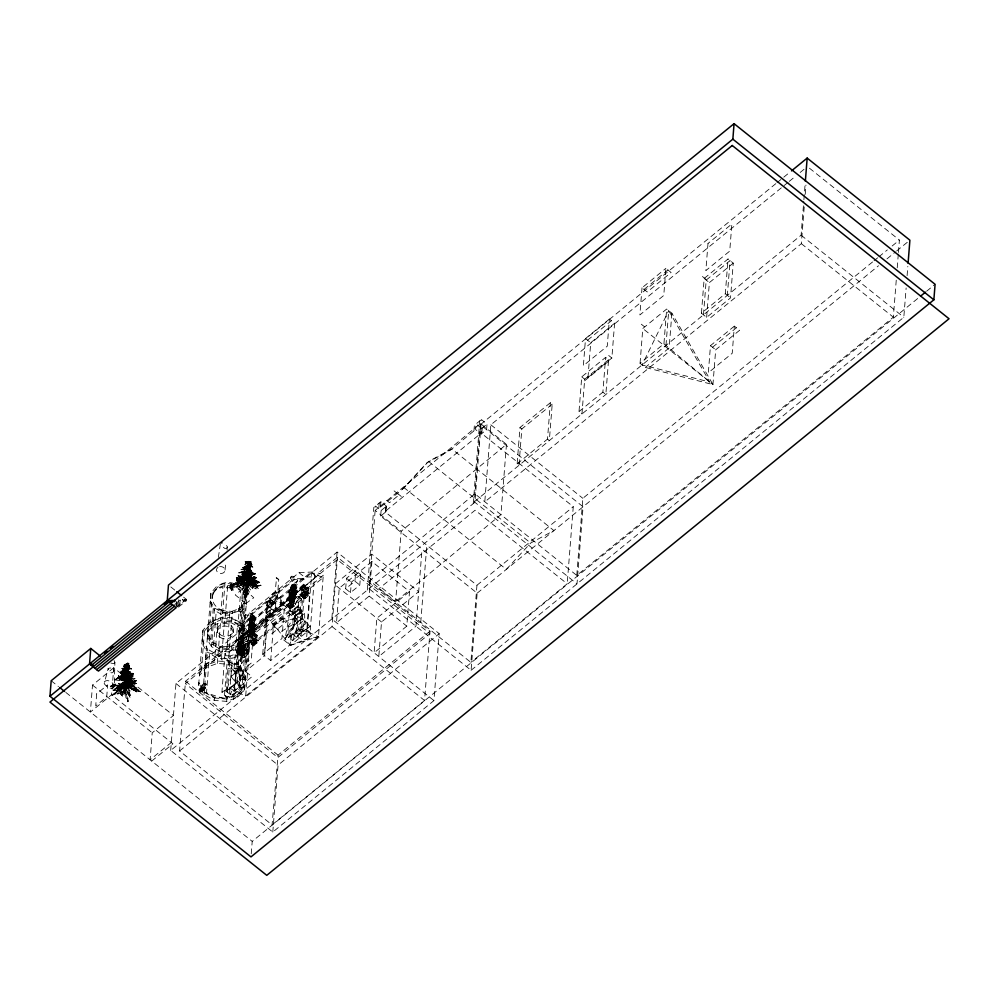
<?xml version="1.0" encoding="UTF-8"?>
<svg xmlns="http://www.w3.org/2000/svg" width="999" height="999" viewBox="0 0 999 999"><rect width="100%" height="100%" fill="white"/><g stroke="black" fill="none" stroke-linecap="round" stroke-linejoin="round"><path stroke-width="0.75" stroke-dasharray="5 3.75" d="M252.46 581.181C247.028 578.159 244.243 573.838 252.622 579.545L252.46 581.181L248.901 577.385L248.052 573.364M248.876 561.925L248.439 566.82L249.338 565.471L248.414 561.788L250.999 561.575L251.124 562.674L248.301 561.85L247.003 567.282L248.276 564.922M248.851 581.718L248.851 580.856C242.382 584.877 251.873 585.514 254.757 584.315L253.546 582.567L246.691 583.778L248.851 581.718L252.797 580.619L246.691 583.778M243.993 583.653L242.545 584.403L247.003 579.857L245.017 587.175L247.764 594.393L246.466 587.275L248.164 588.399L246.978 583.204L248.614 584.765L247.34 579.919L246.466 587.275L248.177 589.472L247.764 594.393L244.068 591.52L244.106 587.812L242.757 588.748L243.993 583.653L246.728 580.819M128.946 693.818L130.357 695.391L129.545 692.919L126.661 689.735L127.997 693.468L127.897 701.773L130.095 697.602C127.635 690.334 123.264 679.17 125.15 695.341L126.823 694.068L125.512 686.513L130.107 691.133L125.512 686.513M237.774 651.186L238.112 647.002L240.672 644.917L240.759 640.908L244.93 644.243L240.984 648.164L237.525 645.242L237.625 643.98M251.561 624.138L251.573 622.989L255.107 625.811L254.083 630.606L251.523 632.692L248.676 630.406L249.001 626.223L251.561 624.138L254.408 626.41M286.963 605.194L290.497 608.029L293.669 605.444L288.474 601.148L288.224 604.22L290.072 605.694L290.622 595.429L294.792 598.763M238.586 579.645L236.551 578.708L236.288 577.472L240.384 580.182L246.978 580.169L247.677 575.711L246.029 577.16L246.965 580.282L241.471 582.517L246.091 580.169M245.692 583.566L245.704 582.692M125.312 683.566L122.053 685.664L119.555 690.259L124.288 686.588L124.176 682.604L126.861 678.458L126.386 675.436L121.266 676.198L126.374 675.574L120.916 679.183L126.374 675.574M247.902 568.369L249.488 571.553L247.902 568.369L248.202 574.999L246.141 576.898L246.029 573.863L247.902 568.369L246.016 572.989L247.015 572.677L247.627 569.68M248.863 570.928L248.751 573.876L249.675 573.588M126.648 676.673L129.808 678.646L126.099 676.073L125.899 685.227L124.301 686.65M249.188 562.949L249.013 562.287L250.362 563.836L250.374 563.186C246.578 561.725 250.712 561.675 248.526 561.8M251.81 626.648L254.545 624.412L251.723 622.127L248.951 624.363L251.81 626.648L254.033 623.963L254.445 625.674L251.586 623.388L248.851 625.624L255.007 630.431M293.032 591.083L296.403 593.781L293.132 597.027L293.244 594.492L295.442 592.694L295.954 593.144L295.854 594.405L293.119 596.628L288.586 592.782L288.686 591.533M125.974 678.821L126.798 677.659L127.847 681.455L126.761 682.28L126.861 678.458L125.15 679.745L127.635 687.025L128.097 686.063L132.005 689.897L130.956 687.187L125.799 682.904L121.241 676.41L125.812 678.796M125.911 688.798L125.15 695.341M128.409 676.123L129.146 676.947L127.235 673.875L127.772 680.594L128.983 678.171L128.409 676.123L126.648 672.065L124.138 669.817L123.639 670.354L127.023 667.282L127.26 664.31L125.537 665.796L127.26 664.31L126.036 669.018L125.712 666.658L127.26 664.31M126.761 682.28L126.861 678.458L128.009 686.85L128.859 683.104M239.972 577.285L237.937 575.611L241.533 577.609L247.203 577.197L247.877 573.601L246.416 574.725L246.853 577.672L242.557 579.532L246.453 577.247M264.772 652.559L265.359 632.979L267.07 616.845M248.276 572.839L248.751 573.876L247.852 570.292L248.202 574.999L247.852 570.292L248.788 572.439M127.135 681.992L127.223 679.545M293.656 590.334L296.928 587.087L293.556 584.39L292.857 593.831L291.371 592.644L291.596 588.923L293.019 587.762L292.769 590.834L291.358 591.995M246.865 575.524L247.827 574.45L248.426 578.384L247.252 579.07L247.552 572.727L246.716 576.435L247.789 575.249L247.964 583.803L249.288 580.157M125 683.99L123.564 688.86L125.637 683.129L121.154 684.602L122.815 684.977L125.762 683.328L120.055 688.336L112.85 690.134L114.535 690.596L117.657 689.485M126.848 673.363L126.361 676.972L127.285 676.36L126.648 672.065L122.79 671.753L126.698 671.703M245.754 582.492L245.642 585.089L247.028 582.954L247.215 577.085L250.462 581.505L250.225 583.578L247.627 580.407L247.215 577.085L245.255 580.531L246.216 580.344L245.754 582.492L247.09 580.906M119.63 677.684L118.307 675.774L136.601 683.616L131.481 683.328L128.796 678.333M128.396 664.085L129.008 663.923L127.672 662.699L124.126 692.569L125.325 693.531L127.285 663.598L124.713 664.797L128.896 664.273L127.023 663.798M129.233 673.776L129.196 674.5L126.711 671.216L130.782 672.077L126.711 671.216L130.906 675.162L129.67 672.951L126.711 671.216M247.04 591.196L248.451 561.226L245.217 590.684L247.04 591.196L245.217 590.684M125.649 665.496L125.412 666.096L126.885 663.711L128.234 663.673L127.672 662.699L124.863 666.321L123.501 666.196L126.898 663.86L128.072 666.895L127.273 664.098L128.784 666.121L129.058 668.831L127.647 664.797L127.397 665.421M247.627 580.407L247.153 589.597L248.539 584.602L248.714 585.864L249.775 583.316M294.605 615.971A6.793 2.597 -51.4 0 0 299.787 611.975L300.087 608.141L298.226 606.643L297.927 610.489L292.357 614.185L294.605 615.971L296.853 614.872L300.224 611.4L297.977 609.602L297.927 610.489A6.843 2.822 -44 0 1 294.605 613.074A6.793 2.597 -51.4 0 1 293.194 613.923L292.357 614.185L294.193 598.738M249.775 570.441L249.85 569.343M128.621 673.326L128.659 672.602M243.506 580.831L243.619 579.095M292.645 634.265L296.79 637.25L297.365 619.193L304.583 613.311L302.247 611.613L294.942 617.569L295.204 623.851L288.586 637.574L292.732 640.559L300 633.566L310.04 626.435L302.422 617.956L302.247 611.613M249.151 568.693L249.937 568.656L247.839 569.23L247.153 567.794L246.029 568.169L247.402 568.643L246.254 568.943L249.538 569.08L248.014 569.43L246.216 568.169L247.864 569.143L249.151 568.693L249.213 567.782L247.989 567.594M113.724 667.769L92.507 685.077L90.385 712.062L111.601 694.755L113.724 667.769L173.439 715.496L152.223 732.804L150.1 759.789L171.316 742.482M114.061 660.539L114.91 662.437L114.236 686.538L112.65 688.523L107.705 687.599L104.196 683.691L108.142 668.443C119.018 665.384 111.701 679.707 108.142 668.443M125.05 692.407L125.612 693.294M176.286 606.156L176.648 601.498M178.559 601.373L178.671 599.825L180.457 601.248L180.582 599.687L182.367 601.111L182.48 599.562L184.266 600.986L177.098 606.843M170.692 750.461L175.961 683.516L337.1 552.072L439.198 633.666L433.941 700.599L272.802 832.055L170.692 750.461L474.9 502.297L481.406 419.58L487.025 424.063L486.588 429.67L481.206 434.053L475.599 429.57L476.036 423.963L481.655 428.446L481.206 434.053M184.266 600.986L184.39 599.437L186.176 600.861L177.81 607.692M186.176 600.861L186.301 599.313L182.73 596.465M230.332 688.199L234.328 691.083L245.692 695.991L250.524 634.64L245.492 632.479L185.527 681.231L179.57 750.961L272.078 824.899L424.55 700.511L430.007 631.181L337.487 557.255L318.132 573.051L317.944 575.436M241.346 668.631L245.617 676.161L244.58 689.185L237.725 697.277L226.661 701.385L214.348 700.399L204.083 694.592L198.614 685.514L198.863 682.379L203.159 689.51L206.231 650.424L201.935 643.306L202.984 630.257L209.827 622.152L220.891 618.056L233.217 619.043L243.481 624.85L248.951 633.928L248.701 637.037L244.405 629.745M202.984 630.257L199.413 675.599L206.256 667.507L217.332 663.411L229.645 664.385L239.91 670.204L245.379 679.27M204.258 677.06L210.864 593.131L216.246 586.775C229.77 578.309 243.968 588.399 253.758 597.752L232.268 613.386L222.59 612.612L214.535 608.041L210.24 600.923M204.083 694.592L207.655 649.238L202.185 640.159M213.262 608.279L210.589 642.12L214.261 643.543M211.501 646.628L207.205 639.497L208.229 626.685L213.599 620.329L222.29 617.107L231.968 617.882L240.035 622.439L244.318 629.57L243.306 642.382L237.924 648.738L229.233 651.96L219.555 651.186L211.501 646.628L214.535 608.041L232.268 613.386L240.959 610.152L240.796 612.25L238.786 611.113L238.948 609.028L244.33 602.672L246.341 603.808L239.76 686.65A3.571 2.872 4.5 0 1 239.872 690.721A3.571 2.872 4.5 0 1 234.827 690.671L230.831 687.787M213.549 645.354L216.221 611.4L222.415 614.897L229.608 615.209L229.77 613.274L222.577 612.961L222.415 614.897M217.245 632.417L217.445 629.857M214.348 700.399L214.535 698.014L204.271 692.207L198.801 683.129M217.332 663.411L220.891 618.056M219.555 651.186L219.955 646.166L211.888 641.608L207.592 634.477M222.577 612.961L222.752 610.676L232.43 611.438L225.662 697.314A18.744 15.085 4.5 0 0 240.684 683.89A18.744 15.085 4.5 0 0 227.997 668.256M207.829 631.705L213.212 625.349L221.903 622.127L224.937 583.553M282.717 604.083L294.73 614.522L295.055 618.256L289.91 644.904L270.704 660.576L262.737 654.22L281.955 638.536L284.228 609.602L283.903 605.869L282.305 603.471A27.835 10.639 -51.4 0 0 249.026 630.619L245.804 640.946L241.933 688.923L226.96 697.652L221.928 692.145L224.962 653.671L239.935 644.942L244.967 650.449L229.982 659.165L224.962 653.671M229.77 613.274L226.923 649.437L219.743 648.863L211.676 644.305L229.42 649.637M207.405 652.384L227.347 658.965L224.213 698.788L204.271 692.207M226.661 701.385L230.232 656.031L241.296 651.922L248.152 643.831L243.481 624.85L237.45 625.649L234.066 668.618L238.736 687.612L244.767 686.8L237.912 694.892L226.848 699L214.535 698.014M229.645 664.385L229.832 662.012L217.52 661.026L206.456 665.122L199.6 673.214L198.614 685.514M231.481 646.253L231.306 648.438L238.124 646.116L242.495 640.946L245.167 607.08L243.157 605.943L238.786 611.113M233.204 632.567L233.404 630.007M243.019 645.679A4.208 1.611 -51.4 0 1 246.116 640.821A4.208 1.611 -51.4 0 1 248.826 640.933L248.002 649.75L247.178 649.1L240.622 654.62L236.451 651.286L240.384 647.552L240.172 649.35M242.757 649.088L236.975 644.592L240.759 640.908M240.247 649.2L244.343 652.684L240.222 648.713L244.343 652.684L240.597 655.731L236.426 652.397L240.297 648.576M236.476 651.773L240.572 655.244L243.744 652.659L240.197 649.825L237.025 652.422L237.125 651.161L237.812 650.749L240.672 653.021L243.219 650.936L244.355 651.573L237.013 645.079L240.747 642.02L244.917 645.354L240.959 649.275L244.218 646.59L240.684 643.756L237.512 646.353L243.756 651.548L243.856 650.287L237.525 645.242M240.597 655.731L240.684 651.91L237.837 649.637L237.15 650.049L237.05 651.311L240.584 654.133L243.843 651.398L240.235 647.602L244.355 651.573M237.612 645.092L237.512 646.353L243.843 651.398M233.691 699.063L238.961 632.117L250.337 637.025L323.102 577.659L311.738 572.752L306.468 639.697M244.33 602.672L241.696 636.226L243.694 637.362L238.311 643.718L237.799 650.074L240.647 652.359L243.207 650.262L244.33 644.23M238.611 646.628L238.349 650.811L240.185 652.285L240.434 649.213M301.198 594.767L304.732 597.602L307.917 595.017L302.709 590.721L302.46 593.793L304.308 595.267L305.032 582.941L238.811 643.93L238.649 645.991L304.845 584.852L309.041 588.336L308.991 588.96L304.782 585.601L235.677 642.295L235.789 640.784L251.186 627.797M244.905 652.285L238.212 662.112L237.637 669.505L244.33 659.69M241.933 688.923L236.9 683.428L239.935 644.942M242.695 638.548L240.684 637.412L243.157 605.943M240.784 642.507L240.21 651.173L238.361 649.7M240.859 648.388L241.558 643.031L238.524 645.804M240.584 654.133L241.533 644.143L238.499 646.915M241.046 649.175L241.196 647.302M241.408 648.139L241.146 652.322L242.794 650.973L243.044 647.901L241.383 649.25M237.725 697.277L237.912 694.892M239.91 670.204L243.481 624.85M246.154 590.521L246.741 591.433M238.736 687.612L242.12 644.642L237.45 625.649M242.682 658.066L243.619 646.166A4.208 1.648 -51.7 0 1 246.316 641.608A4.208 1.648 -51.7 0 1 249.375 640.846L248.301 653.483A6.793 2.597 -51.4 0 1 242.682 658.066L241.258 656.93L241.521 653.721L242.332 654.382L248.139 649.637L247.902 652.647L245.429 656.58L242.083 657.579M229.233 651.96L243.306 642.382L239.635 627.459L242.67 588.886L246.341 603.808L235.252 594.942L242.67 588.886L246.965 596.016L246.765 598.501L243.406 592.919L240.759 626.523L244.118 632.105M243.744 652.659L244.318 645.342M245.304 634.865L245.492 632.479M246.441 648.601L243.356 687.787L237.974 694.143L229.295 697.364L232.367 658.291L241.059 655.069L246.428 648.713L248.077 644.817L248.951 633.928M251.498 634.952L235.789 640.784L247.914 631.643L248.701 629.969L251.561 632.242L251.498 634.952L235.789 640.784L304.907 584.09L238.811 643.93M248.501 624.313L249.001 626.223M252.248 621.615L248.876 618.918L252.148 615.659L255.519 618.356L252.185 621.84L251.798 626.211L249.488 624.363L249.425 618.294M248.851 625.624L249.525 623.925L251.823 625.761M247.69 642.457L245.404 671.403L264.623 655.731L267.47 619.58L250.337 633.553L247.69 642.457L245.804 640.946M250.1 618.231L250.187 617.195M244.58 689.185L248.152 643.831L242.12 644.642M249.937 623.276L250.187 620.204L251.611 619.043L251.361 622.115M250.537 617.257L250.624 616.208M253.321 645.941L257.068 642.881L252.897 639.547L249.151 642.607L253.321 645.941L253.396 644.205L249.85 641.37L253.022 638.786L249.201 641.982L247.64 661.887L251.373 658.841L253.471 632.23L257.642 635.564L253.858 639.248M274.663 626.873L256.843 641.42L249.688 635.913L323.289 575.274L318.132 573.051M251.461 634.465L247.914 631.643L251.099 629.045L251.636 621.241L247.852 624.924L254.733 630.619L251.561 633.216L248.014 630.381M252.148 615.659L251.698 622.564L248.901 624.987L251.76 627.272L254.495 625.049L251.636 622.764M251.323 628.433L251.074 631.505L249.238 630.032L249.475 626.96L254.683 631.256M251.736 628.721L252.435 623.364L249.388 626.136M252.16 622.115L252.41 619.043L253.896 620.242L253.646 623.314L249.812 620.179L252.023 618.381L254.32 620.229L253.996 624.412L251.798 626.211M251.523 632.692L252.035 627.147M252.06 634.49L252.547 628.346L255.145 626.061L254.633 631.88L251.099 629.045M254.071 617.295L254.146 616.246M253.634 629.42L253.883 626.348L252.035 624.875M254.345 618.406L254.42 617.357M253.159 639.422L252.909 642.494L251.074 641.021L251.311 637.949L255.919 641.583L253.359 643.668L250.499 641.395L250.836 637.212L253.396 635.127L256.243 637.399L255.919 641.583M252.123 622.027L254.92 619.605L255.02 618.344M253.359 643.668L254.27 634.353L251.224 637.125M253.871 638.136L253.684 639.485L250.237 636.563L253.409 633.965L256.943 636.8L256.243 637.399M255.107 625.811L255.207 624.562M253.896 645.479L254.383 639.335L256.968 637.05L256.468 642.869L253.296 645.454L249.201 641.982M251.935 628.396L255.806 624.575L249.325 619.555L252.06 617.32L254.92 619.605M255.469 640.409L255.707 637.337L253.871 635.864M257.043 635.539L256.943 636.8L253.684 639.485M262.737 654.22L265.584 618.069L273.551 624.437L289.91 644.904M265.422 620.679L266.383 608.416L280.944 596.553L281.755 597.202L280.794 609.465L266.246 621.341L265.422 620.679L279.97 608.803L280.944 596.553M275.687 603.833L272.028 601.198L275.687 603.833L275.062 611.65L269.742 615.996L266.271 613.224L267.445 598.364M266.246 621.341L267.208 609.078L266.383 608.416M267.632 605.756L268.119 599.475M269.605 602.971L269.967 598.314A4.558 1.736 -51.4 0 1 273.326 593.056A4.558 1.736 -51.4 0 1 276.261 593.181L277.073 593.843L276.711 598.488L270.417 603.621L269.605 602.971L275.899 597.839L276.261 593.181M270.417 603.621L270.791 598.975A4.558 1.736 -51.4 0 1 274.138 593.706A4.558 1.736 -51.4 0 1 277.073 593.843M251.236 853.795L252.21 841.383L919.38 297.128M269.742 615.996L270.729 607.03A3.534 1.349 -51.4 0 1 273.202 603.571A3.534 1.349 -51.4 0 1 275.437 603.196L275.499 603.97M266.271 613.224L271.591 608.878L272.215 601.061M272.652 600.362L271.978 608.891L265.834 613.91L266.708 605.207A4.133 1.586 -51.4 0 1 269.755 600.436A4.133 1.586 -51.4 0 1 272.427 600.549M274.775 595.441L276.598 577.697L278.758 579.595L277.385 597.165L274.775 595.441L277.385 597.165M270.704 660.576L273.551 624.437L293.544 612.737M279.208 588.773L278.546 597.177L266.783 606.78M290.834 640.147L290.547 631.131L292.37 629.645L294.218 606.081L290.097 602.122L294.218 606.081L290.484 609.14L286.363 605.182L290.247 602.06L290.085 603.234L286.913 605.831L290.447 608.653L293.619 606.068L294.131 600.249L291.533 602.534L285.015 639.335L288.474 632.829L285.027 639.16L290.547 631.131L300.724 611.376L300.811 619.093M291.009 602.447L286.838 599.113L290.622 595.429M286.913 605.831L287.7 604.145L290.547 606.43L290.484 609.14M294.83 599.088L291.283 596.266L291.383 595.004L287.562 598.201L287.662 604.595L290.509 606.868L293.069 604.782M296.428 587.075L294.88 598.963L291.646 601.685L288.112 598.851L288.212 597.602L288.898 597.177L293.394 600.599M288.112 598.851L295.954 592.419L290.284 587.649L293.556 584.39M295.067 592.032L295.304 588.96L293.818 587.774L293.207 594.942L290.896 593.094L290.834 587.025M430.007 631.181L278.047 755.157L272.078 824.899M291.508 586.962L291.596 585.913M291.945 585.988L292.033 584.939M272.802 832.055L278.059 765.109L439.198 633.666M290.509 606.868L291.021 601.336M291.92 595.941L292.62 590.571L289.585 593.356M293.831 596.628L288.037 592.132L291.833 588.461L291.745 591.346L289.186 593.431L288.861 597.627L291.708 599.899L292.232 594.355M292.257 601.698L292.732 595.566L295.329 593.269M295.404 591.77L294.268 597.814L291.708 599.899M295.479 586.026L295.567 584.977M291.246 595.779L295.429 599.113L291.296 595.154L295.429 599.113L290.846 602.684L294.742 599.388L294.917 597.839L288.586 592.782L291.758 590.197L295.404 593.144L292.47 595.679L292.232 598.751L293.881 597.402L294.068 593.556L292.232 592.095M295.754 587.137L295.829 586.088M295.954 592.419L290.784 587.649L293.519 585.426L296.378 587.699L293.644 589.934M298.226 606.643L292.645 610.589L294.892 612.375L295.542 604.07A4.208 1.611 -51.4 0 1 298.651 599.213A4.208 1.611 -51.4 0 1 301.361 599.325L300.224 611.4L297.977 609.602M300.549 595.379L304.42 591.558L301.248 594.143L301.149 595.404L304.72 598.713L300.549 595.379L304.37 592.182M305.294 591.396L305.244 592.02L300.312 589.273L304.845 584.852M301.723 588.074L301.898 594.168L304.757 596.44L307.305 594.355L308.441 588.311M304.42 591.558L304.32 592.807L307.867 595.641L307.954 594.38L301.623 589.335L304.795 586.738L308.341 589.572M304.957 592.482L305.657 587.125L302.622 589.897M300.599 594.755L304.77 598.089L304.782 596.003L307.342 593.918L307.954 594.38L304.782 596.977L301.248 594.143L301.935 593.731L304.782 596.003M304.757 596.44L305.269 590.909M305.294 598.251L305.769 592.107L308.366 589.822L307.917 595.516L304.683 598.226M312.962 571.99L298.963 572.664L249.65 612.887L238.249 631.543L243.868 636.038L316.633 576.673L311.014 572.19L303.284 578.496L294.018 578.858L251.473 613.573L241.321 629.045L238.249 631.543M245.692 695.991L318.469 636.625L323.289 575.274M337.1 552.072L331.83 619.005L433.941 700.599M179.57 750.961L332.043 626.585L337.487 557.255M345.666 588.773L346.491 578.271L355.769 570.704L360.614 574.575L359.79 585.077L350.512 592.644L345.666 588.773L354.945 581.206L355.769 570.704M350.512 592.644L351.336 582.142L360.614 574.575M367.332 590.047L373.826 507.417L380.856 501.685L386.476 506.168L386.039 511.688L380.669 516.071L477.16 593.181L471.091 670.292L368.993 588.698L375.487 506.068L381.106 510.551L380.669 516.071M371.915 561.538L339.235 588.199L336.513 622.752L369.193 596.091L371.915 561.538L409.515 591.583L406.793 626.136L374.113 652.797L376.835 618.244L409.515 591.583M379.208 503.034L378.771 508.553L404.22 487.799L428.559 461.438L451.798 448.976L553.908 530.569L530.669 543.031L506.331 569.393L404.22 487.799M380.432 507.205L380.856 501.685M386.039 511.688L385.876 505.681M385.901 506.643L385.464 512.162L476.948 585.264L470.879 662.374L378.796 588.786L475.112 510.214L567.195 583.803L470.879 662.374M381.518 621.99L334.553 584.452L371.703 554.133L418.681 591.67L381.518 621.99L378.796 656.543L415.959 626.223L422.028 549.125M896.253 280.17L893.343 317.183L576.773 575.424L474.912 493.818L369.618 580.706L395.629 601.535L401.161 531.243L506.468 444.355L480.444 423.526L375.149 510.414L401.161 531.243M420.754 622.315L426.823 545.204M473.938 430.919L474.375 425.312L481.406 419.58M473.239 503.646L479.745 420.941M775.823 183.666L480.357 424.7L583.079 506.78L577.01 583.891L474.288 501.81L480.444 423.526M481.043 427.972L480.606 433.578L385.439 511.213M482.23 427.984L481.793 433.591L573.264 506.693L567.195 583.803M788.074 182.33L490.846 424.8L484.777 501.91L801.335 243.669L804.245 206.656M506.468 444.355L500.936 514.647L395.629 601.535M552.197 404.183L521.828 428.958L518.968 465.359L517.12 463.886L519.992 427.497L550.362 402.709L552.197 404.183L549.338 440.584L547.502 439.11L550.362 402.709M608.578 359.715L584.702 379.195L581.967 413.961L579.008 411.6L581.743 376.835L605.619 357.355L608.578 359.715L605.844 394.48L602.884 392.12L605.619 357.355M609.39 319.081L585.514 338.561L583.379 365.671L607.255 346.191L609.39 319.081L614.597 323.239L611.863 358.004L587.986 377.485L584.827 374.962M587.986 377.485L590.721 342.719L614.597 323.239M576.773 575.424L582.842 498.314L872.826 261.75M642.02 287.812L639.884 314.935L663.761 295.454L665.896 268.331L671.103 272.502L647.227 291.97L642.02 287.812L665.896 268.331M640.059 363.274L642.794 328.509L666.67 309.028L671.877 313.187L712.949 384.565L645.267 367.432L640.059 363.274L663.935 343.793L666.67 309.028M665.983 345.429L668.718 310.664L709.777 382.03L642.107 364.91L668.718 310.664M671.877 313.187L669.143 347.952L645.267 367.432M701.435 313.211L704.17 278.446L728.046 258.966L733.254 263.124L730.519 297.889L706.643 317.37L701.435 313.211L725.311 293.731L728.046 258.966M703.471 314.835L706.206 280.07L730.082 260.589L727.347 295.367M706.643 317.37L709.377 282.605L733.254 263.124M734.352 326.149L710.476 345.629L708.341 372.752L732.217 353.271L734.352 326.149L739.56 330.319L715.684 349.8L712.949 384.565L642.794 328.509M474.288 501.81L801.111 235.202L803.77 201.274M803.895 199.725L805.107 184.303M805.219 194.318L805.956 185.065M897.227 267.832L898.313 253.946M898.438 252.41L899.4 240.072L807.404 166.558M471.091 670.292L903.82 317.282L906.13 287.974M907.104 275.637L907.829 266.383M210.864 593.131L210.115 602.447L214.348 610.314M222.59 612.612L222.752 610.676M227.135 646.74L227.285 644.805L229.782 645.004L229.633 646.94L219.955 646.166M232.268 613.386L232.43 611.438M246.266 604.707L246.965 596.016M249.325 572.539L248.963 573.176L247.839 569.118L250.15 571.952L250.449 574.525L247.839 569.118L250.387 570.616M249.375 640.846L248.301 653.483L246.878 652.347L247.178 649.1M303.034 597.752L303.933 598.888L300.986 636.226L299.675 634.39L302.822 595.729L305.657 593.418L308.728 593.756L305.607 591.258L302.859 597.427L303.384 598.326M123.614 687.412L119.855 690.759L120.055 688.336M126.586 665.022L126.548 665.521C126.074 661.825 130.707 666.133 127.472 664.36M298.451 605.469L292.782 610.089L292.47 614.06L294.218 613.461A5.519 2.11 -51.4 0 0 296.204 611.838L297.989 609.627L298.364 605.544L300.224 611.4M246.278 578.446L246.416 576.985M295.542 604.07L293.294 602.272A4.208 1.611 -51.4 0 1 296.403 597.414A4.208 1.611 -51.4 0 1 299.113 597.527L297.989 609.627M230.095 588.96C231.194 573.851 236.338 595.654 229.358 588.861L231.169 583.841L232.979 585.202L231.918 590.184C226.124 583.903 238.099 597.664 230.582 584.827L231.531 590.409L232.592 585.426C228.921 582.667 233.579 585.327 232.255 586.688L232.892 585.701M232.979 585.202L232.255 586.688M238.149 581.48L236.376 579.932L236.513 578.496L246.666 583.99L250.412 589.934L249.7 589.735L249.825 592.482L246.815 588.099L246.678 583.891L239.797 582.492L236.513 578.496L244.83 583.191L245.092 582.117M121.853 674.75L122.402 675.724L126.436 674.725L126.985 681.88C128.609 678.333 127.335 673.314 123.689 672.689L129.308 676.86L128.634 676.773L130.394 679.595L129.258 679.345L126.436 674.725L120.579 672.527L121.853 674.75L124.513 674.088M225.062 570.079L225.849 562.425M227.098 550.174L227.273 546.428L223.801 543.219M129.183 677.459L132.105 677.934L131.219 677.135L133.079 676.922L133.354 674.387L130.22 675.649L126.174 675.686L130.22 675.649L133.354 674.387L130.619 676.598L126.349 675.786L130.007 678.346L126.923 675.898M126.436 674.725L125.886 679.732L126.598 679.17M248.164 564.972L244.443 567.544L248.164 564.972L247.902 567.382L246.578 568.806L248.164 564.972L245.429 566.283L245.879 568.069L247.153 567.794L245.404 566.308L248.526 567.869M129.108 684.839L132.592 685.289L136.788 691.882L125.799 682.904L126.96 678.358M126.698 667.195L128.671 670.766L127.185 667.032L127.01 667.757C123.426 667.17 129.52 669.105 128.371 666.483C126.411 668.706 125.449 666.995 128.159 667.994L131.556 668.918L126.973 667.919L124.863 669.617L126.598 667.856M123.988 677.809L123.551 678.771L126.311 676.048L128.721 681.081L128.009 686.85L127.847 681.455M127.023 667.282L124.326 668.506L127.023 667.282L126.698 669.642L125.35 671.003L127.023 667.282L126.036 669.018L126.299 666.146L125.837 667.532M245.754 583.791L240.21 585.377L246.666 583.99L243.756 588.086L245.017 587.936L243.706 593.881L245.729 591.271L246.928 583.841L244.48 581.543L244.168 582.742L241.521 580.531L240.647 581.381M247.252 579.07L247.789 575.249M246.815 588.099L245.142 599.762L247.515 593.556L247.602 595.204L249.275 592.082M247.003 568.094L247.24 566.495M218.369 557.392L220.329 544.218M247.652 578.833L248.027 576.398M128.034 673.089L128.197 672.015M249.151 564.26L249.525 564.785L248.626 562.887L248.439 566.82L248.439 562.562M248.376 568.556L247.927 569.205L248.052 567.932L245.829 566.47M126.361 676.972L126.461 672.115L129.046 674.55L126.648 672.065L123.526 672.489L124.388 672.24M125.799 670.317L126.074 668.743M227.41 547.102L226.411 548.414L224.837 548.401L220.829 545.641M248.913 577.36L247.577 572.689L250.799 575.799L247.802 573.438M246.878 568.419L247.09 567.569L250.861 567.469L248.164 568.931L249.151 569.168M124.887 677.509L124.201 677.996L124.4 677.172L126.324 678.533L129.533 682.742L129.346 683.753L126.124 678.758L120.904 678.221L119.068 679.345L125.437 678.596L124.251 677.26L120.754 676.96L121.016 677.584L118.169 677.809L114.66 679.869L118.968 680.531L120.592 678.746L126.299 678.171L124.188 676.573L117.095 678.159L119.68 679.27L121.803 678.134M243.669 576.873L239.785 579.083L240.884 579.283L238.349 581.368L237.662 585.002L241.77 582.717L242.045 580.269L247.452 576.623L245.092 580.282L245.042 578.259L242.407 582.067L242.045 580.269L237.662 585.002L241.621 579.42L247.277 576.348L242.67 576.51L246.528 576.748M237.949 645.054L238.311 640.409M245.205 567.469L244.555 570.729L246.328 568.756L246.316 568.006L244.555 570.729L246.141 567.007L244.967 568.668M247.54 566.683L247.927 569.205L248.114 567.907M247.015 572.677L246.141 576.898L247.802 572.527M270.354 608.179L266.883 605.394L267.257 604.258A3.534 1.349 -51.4 0 1 269.73 600.786A3.534 1.349 -51.4 0 1 271.965 600.424L272.028 601.198M122.54 687.1L123.252 683.716M299.675 634.39L302.197 631.768L304.77 619.655L304.583 613.311M244.193 567.594L242.507 567.37L245.18 567.32L248.114 565.609L246.403 565.709L249.775 564.747L249.85 563.811L248.401 564.46L246.328 567.944L247.727 565.834M124.051 669.655L123.314 672.839L125.112 670.953L125.112 670.217L123.314 672.839L124.975 669.23L123.314 669.705L124.7 668.693M114.91 662.437L113.948 663.661L110.926 663.099M246.166 573.663L238.873 578.496L242.083 578.646L247.552 572.839L252.023 574.15L255.494 573.876L248.963 571.378L242.994 575.574L242.307 575.212L247.477 572.714L251.898 575.936L252.51 575.511L247.577 572.689L249.375 578.096L247.964 583.803L247.277 579.807L248.426 578.384M239.535 580.606L239.735 579.857M124.688 673.913L126.661 671.852C126.973 674.6 122.065 678.084 124.813 673.276L119.818 676.623L123.888 675.624M248.464 564.348L247.889 564.622L248.364 562.924L247.814 563.411M122.053 685.664L120.529 686.051L125.812 682.692L122.028 689.26L122.59 696.79L123.327 689.685L124.775 691.196L124.912 685.913L126.186 687.811L126.149 682.841L123.327 689.685L124.525 692.22L122.59 696.79L120.005 693.206L121.029 689.672L119.555 690.259M125.949 667.544L121.878 668.431L123.189 668.918M129.033 667.02L129.058 668.831L128.484 666.408M247.602 564.51L248.252 565.022C246.553 563.673 248.389 566.708 249.425 565.322L249.038 564.398L248.401 565.159M118.469 690.297L118.981 688.611M223.401 610.726A16.246 13.074 4.5 0 1 213.237 593.843L213.948 591.52L219.705 584.89C229.27 578.771 243.269 584.939 244.518 596.341M249.463 568.931L249.063 570.229L251.311 570.891L248.339 564.398L251.311 570.891L248.676 568.106L247.889 564.635M238.212 662.112L238.311 670.604L240.01 679.208L247.577 680.269L243.594 677.384L226.273 691.52L240.01 679.208L240.322 667.881L238.212 662.112L230.994 667.994L231.094 676.498L226.273 691.52L230.257 694.392L251.998 676.66L243.519 669.892M292.732 640.559L297.54 625.536L304.77 619.655M290.734 588.274L293.594 590.559M125.936 668.281L126.174 667.582M247.927 569.205L248.576 567.295M226.898 587.112L227.185 588.236L234.465 584.752L234.49 583.828L226.948 587.037L227.185 588.236M247.727 567.944L248.414 566.046M127.098 668.656L126.249 670.454L124.513 669.942L119.93 671.128L122.377 672.015L123.626 670.966C127.06 673.501 126.948 668.643 126.386 671.228M246.241 593.206L246.778 591.795M133.891 683.716L130.744 684.852L135.29 681.093L130.544 683.291L130.095 682.242L127.035 684.103L126.686 683.491L123.039 692.819L122.715 692.157L120.467 693.905L122.053 688.948L135.29 681.093L133.079 685.252L130.744 684.852L120.792 687.1L121.466 687.774L115.996 690.634L119.018 690.272L125.524 686.301L134.927 686.251L133.079 685.252M243.381 578.134L245.791 574.363L244.618 576.935L243.381 578.134L245.791 574.363L242.083 578.646L243.893 576.835L242.17 576.198M117.894 688.873L116.958 691.258L123.264 685.526L121.603 689.098M248.027 564.447L249.85 563.811L249.038 564.398M249.5 579.345L249.775 578.658C242.657 580.531 251.298 583.166 254.133 582.704L253.409 580.956L246.94 580.594L249.5 579.345L253.396 579.258L246.94 580.594M126.823 694.068L125.687 696.865L127.897 701.773L125.886 689.909L124.351 691.733M124.113 668.294L121.878 668.431L124.051 668.818L128.371 666.483L127.085 667.195L127.16 670.691L129.508 673.676L127.872 670.566L129.508 673.676L127.348 672.814L127.86 671.59M246.616 567.282L244.705 568.431L245.18 567.32M127.06 667.557L126.324 671.703L127.135 669.892M242.757 673.101L240.01 679.208L243.594 677.384L238.311 670.604L240.322 667.881L231.094 676.498L235.752 682.679L230.257 694.392M125.849 666.545L126.448 665.222M127.285 676.36L126.623 677.797L127.772 680.594L126.823 673.988L125.974 674.949M250.712 564.772L248.202 564.547L249.513 566.246L251.486 567.032L248.202 564.547L253.334 567.332L250.899 566.558L250.687 565.896L253.334 567.332L250.712 564.772L249.688 565.034M120.117 688.536L121.266 686.088M126.611 671.528L124.276 670.591L119.93 671.128L123.626 670.966L122.802 671.965L125.262 671.291L124.276 672.24L126.611 671.528L125.637 670.766L124.838 670.928L126.586 671.266L126.636 672.177M125.949 665.559L126.511 664.36L123.501 666.196L126.948 663.761M245.242 592.432L246.229 590.372M128.034 684.802L128.933 682.954M125.949 671.603L125.637 670.766M246.016 572.989L247.402 570.267L246.316 570.916M128.421 667.519L126.973 667.919L128.571 669.08L130.245 669.193L129.233 668.393L131.556 668.918L128.646 667.369L127.36 667.782L128.421 667.519L127.71 667.107L127.173 667.894M125.125 665.022L127.26 664.198L124.113 664.472L125.986 664.048M243.906 575.287L245.966 575.861L245.979 576.835L247.552 572.839L250.225 574.525L249.9 573.788L253.122 574.512L251.423 573.339L255.494 573.876L247.552 572.839L244.618 576.935M248.426 561.675L247.602 563.249L246.416 563.873L248.426 561.675L246.641 561.9L248.426 561.675L245.579 563.374M126.011 677.909L126.586 676.885M278.758 579.595L276.149 577.859M246.865 563.498L247.452 562.474M241.908 576.66L242.32 575.948L247.365 577.047L244.855 576.011L244.955 576.86L237.937 575.611L245.592 577.022L245.479 576.273M250.637 582.392L250.312 582.979L254.92 583.304L254.221 584.24L246.691 583.678L252.722 588.498L252.497 587.175L246.691 583.678L254.832 580.918L259.84 582.242L255.806 584.09L253.546 582.567L248.776 583.404M240.859 579.095L241.346 578.259L247.153 579.994L244.293 578.558L244.38 579.582L236.288 577.472L245.105 579.832L245.005 578.908M124.176 682.604L118.307 689.622L122.215 684.29L119.992 685.227L123.339 681.83L122.615 681.468L129.82 677.447L127.21 678.246L118.307 689.622L122.365 686.463L121.741 687.574L124.088 686.176M122.802 675.886L124.026 673.813M118.182 693.793L120.467 689.947M243.868 636.038L255.269 617.382L304.583 577.147L316.633 576.673M246.965 580.282L244.068 576.885L242.457 576.985L244.256 579.058L243.294 579.17L246.965 580.282L248.676 577.484L247.652 577.522M244.318 568.056L244.78 567.32M125.412 666.096L126.511 664.36L124.863 666.321L125.599 665.172M128.621 677.759L127.772 679.07L131.269 677.672L135.077 678.571L132.405 679.957L130.794 678.783L126.049 679.72L127.21 678.246M125.824 682.479L130.494 679.595L127.335 680.644L125.974 682.767L132.605 682.704L131.481 681.206L125.824 682.479L127.198 679.919L127.335 680.644M119.855 690.759L123.264 685.526M303.284 578.496L303.971 579.32L294.742 579.432L252.185 614.148L242.045 629.607L241.321 629.045M127.16 684.003L127.897 682.904M246.066 562.624L244.73 564.66L246.341 563.786L244.73 564.66L246.753 562.112M248.963 568.019L249.937 568.481L248.439 568.806L250.861 567.469L248.763 567.694M126.486 686.7L129.708 684.54L125.537 686.088L125.512 686.975L130.307 689.597L128.983 687.574L119.031 684.989L110.252 686.201L115.759 687.874L118.182 685.876L132.967 687.15L140.434 691.783L134.828 690.696L133.367 688.323L127.897 687.125L129.108 688.948M248.926 567.782L245.841 568.893C241.096 572.564 247.178 569.505 249.176 568.244M129.033 680.019L127.922 681.643L132.205 679.795L136.638 680.744L133.429 682.479L131.481 681.206L127.547 682.08M125.275 669.03L123.376 669.792L124.051 668.818M121.528 695.316L122.39 694.08M244.38 567.332L243.669 568.344L246.828 566.358L245.592 567.844M247.203 577.197L244.718 574.537L243.319 574.675L244.867 576.298L244.031 576.411L247.203 577.197L248.726 575.024L247.839 575.037M244.755 569.692L245.342 568.868M247.015 574.612L247.702 573.651M125.886 665.846L125.712 666.658M124.126 677.921L125.15 679.745L121.241 676.41L122.228 679.445L123.239 679.382L121.641 679.407L123.252 681.555L122.29 681.63L125.799 682.904L127.785 680.182L126.748 680.169M245.117 571.191L247.59 572.302L244.243 571.703L243.369 570.616L247.59 572.302L242.307 575.212M123.339 680.032L124.425 678.608M104.271 681.83C107.467 678.483 113.836 682.442 114.236 686.538M247.265 576.448L251.224 576.448L247.265 576.448L255.22 579.757L257.405 582.979L253.434 581.705L252.622 579.545L249.575 577.959L249.937 579.757M244.068 591.52L245.829 589.335M114.535 690.596L115.434 689.485M247.465 580.856L248.301 579.832M247.402 561.588L245.142 561.825L248.439 561.463L246.691 562.649L248.439 561.463L245.142 561.825L246.254 562.362M242.782 586.201L244.28 584.39M126.324 671.703L126.823 671.103L127.348 672.814M120.829 694.355L122.278 692.594M242.757 588.748L245.454 585.551M240.796 612.25L245.167 607.08M240.684 637.412L241.696 636.226M129.121 685.426L134.016 685.926L132.967 687.15M121.116 679.982L122.253 678.683M296.79 637.25L300 633.566L297.54 625.536L295.204 623.851L302.422 617.956L305.906 623.451L310.04 626.435L302.197 631.768L297.902 629.982L305.632 630.044L301.486 627.047M243.381 586.201L246.129 583.054M252.098 581.418L254.832 580.918L249.3 582.917L250.949 581.056M121.104 676.311L122.34 674.937M245.417 567.37L246.765 565.871M124.251 679.645L125.225 678.583M244.355 573.851L244.867 573.289L241.995 573.476L242.919 572.577L247.59 572.302M402.56 489.148L426.898 462.799L450.149 450.337L475.599 429.57M114.673 694.667L117.083 692.107M239.723 586.001L241.271 584.365M124.263 669.555L125.637 668.131M249.688 572.677L250.612 571.703M122.353 678.446L124.313 676.435L124.251 677.26M244.043 585.739L245.379 584.403M244.168 590.609L246.066 588.698M123.401 668.706L122.552 669.555L125.699 668.194L124.263 669.392M121.578 688.099L123.239 686.463M247.914 631.643L251.061 628.571L255.232 631.905L250.287 635.926L253.821 638.761L256.993 636.176L253.459 633.341M244.705 568.431L246.828 566.358M124.863 672.065L125.749 671.216M121.491 677.359L122.14 676.748L124.201 677.996L118.307 675.774L120.904 678.221M122.54 679.62L119.705 680.356L120.592 678.746L114.66 679.869C116.708 677.634 132.368 677.422 122.427 680.419L123.626 678.833L121.341 680.244L126.124 678.658L129.608 678.883L132.567 680.619L131.693 681.081L136.601 683.616L128.721 681.081M126.174 669.205L125.599 669.73L127.035 667.07M241.671 648.014L244.268 645.729M241.658 649.125L244.243 646.84M249.275 561.825L251.96 564.934L248.389 562L250.999 561.575L250.137 562.425L248.414 561.888L250.075 563.161L248.639 561.962M118.681 687.599L120.367 686.138M124.55 671.078L123.252 671.303M243.569 578.683L239.872 579.02L241.533 577.609M301.074 588.686L304.782 585.601M126.199 671.266L123.564 671.927M174.6 604.57L180.582 599.687M175.674 605.144L182.48 599.562M176.386 605.993L184.39 599.437M176.736 607.117L186.301 599.313M245.529 591.42L246.716 590.459M124.126 692.569L125.899 693.069M124.438 693.294L125.587 692.357M644.055 289.448L667.944 269.967M777.022 182.68L790.284 171.865M587.562 340.184L611.438 320.704M481.655 428.446L487.025 424.063M381.106 510.551L386.476 506.168M248.876 618.918L252.098 616.296L255.469 618.98M290.284 587.649L293.506 585.014L296.878 587.712M789.285 181.343L795.329 176.411M800.162 172.465L806.193 167.545M291.233 588.911L293.431 587.112L295.741 588.96M255.519 618.356L252.235 621.203L249.375 618.918L252.11 616.695L254.97 618.98M251.573 622.989L248.351 625.611L254.733 630.619M296.928 587.087L293.706 589.71L290.334 587.025M293.531 590.759L296.328 588.336L293.469 586.051M290.896 593.094L293.107 591.296M289.76 594.343L293.044 591.483L295.904 593.768L293.169 596.003M251.773 627.672L254.995 625.049L251.723 628.309M286.838 599.113L290.572 596.053L294.742 599.388M251.711 627.896L255.157 625.187L251.623 622.352L248.401 624.987L251.985 627.772M291.421 595.529L287.512 598.826L291.683 602.16L291.745 599.462L294.305 597.377L294.917 597.839L291.745 600.424L288.212 597.602M287.987 600.411L290.547 598.326M293.182 596.403L296.403 593.781M302.222 589.984L304.782 587.899L307.642 590.172M251.561 632.242L254.121 630.157M236.975 644.592L240.709 641.545L244.88 644.867M236.963 645.704L240.697 642.657L244.867 645.978M286.313 605.806L290.222 602.509M249.688 635.913L255.232 631.905L251.111 627.934L254.695 631.755M301.898 594.168L304.458 592.082M307.155 590.884L305.507 592.232L305.269 595.304L306.918 593.955L307.105 590.109L305.269 588.636M290.547 606.43L293.107 604.345L293.718 604.807L290.547 607.404L287.013 604.57M264.797 627.734L281.506 614.11M236.451 651.286L240.359 647.989M244.28 644.855L241.109 647.439L237.575 644.617M243.619 646.166L249.438 641.42M236.426 652.397L240.334 649.1M241.096 648.551L244.268 645.966L240.734 643.131L237.562 645.729L243.806 650.923L240.634 653.508L237.1 650.674M293.681 605.943L290.534 608.516L286.363 605.182M249.126 643.006L252.859 639.959L257.068 642.881L252.947 638.923L256.531 642.744L253.371 645.304M304.72 598.713L308.466 595.666L304.333 591.695L308.466 595.666L304.283 592.332M241.159 651.211L242.819 649.862M272.777 625.374L290.597 610.826M240.684 651.91L243.244 649.825L243.856 650.287L240.684 652.884L237.15 650.049M245.13 649.475L283.554 618.131M253.396 643.231L255.944 641.146L256.568 641.608L253.396 644.205L253.396 643.231L250.537 640.946M240.647 655.107L243.806 652.534M294.892 612.375L300.087 608.141M271.728 633.816L289.098 619.642L276.711 617.469M584.565 380.856L608.453 361.376M231.094 676.498L238.311 670.604M247.315 666.246L252.06 662.387M288.586 637.574L305.906 623.451M579.008 411.6L602.884 392.12M151.698 761.063L172.914 743.756L111.601 694.755M517.12 463.886L547.502 439.11M712.512 347.265L736.388 327.784M874.038 260.776L877.659 257.817M878.87 256.83L887.324 249.925M892.157 245.991L899.4 240.072M476.948 585.264L573.264 506.693M477.16 593.181L878.533 265.746M886.975 258.866L895.416 251.973M896.627 250.999L909.889 240.172M926.635 291.209L935.089 284.303M121.928 677.447L119.68 679.27L124.313 676.435L120.916 679.183M251.061 628.571L235.789 640.784L251.548 634.328L247.365 630.993M130.494 679.595L127.922 681.643L132.205 679.795L130.045 680.294M129.82 677.447L127.772 679.07L131.269 677.672L129.495 678.009M240.284 651.785L242.782 649.8L237.787 653.858L234.827 690.671L239.76 686.65L239.173 680.993M292.357 614.185L297.927 610.489L299.787 611.975M120.005 693.206L122.203 691.508M242.695 581.605L238.386 581.68L240.384 580.182M120.804 687.961L124.151 685.564M242.994 575.574L238.873 578.496L243.756 576.136M123.376 669.792L125.699 668.194M119.268 687.362L117.445 687.225L112.85 690.134L122.815 684.977L118.219 686.688L119.268 687.362L123.789 684.552L122.278 684.24M249.3 582.917L252.797 580.619M239.71 578.134L240.996 577.31M302.197 631.768L304.757 631.006L306.643 631.605L309.578 594.28L305.607 591.258M122.053 688.948L112.05 695.316L118.232 692.969L117.02 694.08L120.417 693.244M123.414 673.176L121.928 674.088L126.661 671.852L123.414 673.176L124.5 673.226M243.107 570.142L245.092 568.98M221.928 692.145L236.9 683.428M243.793 582.542L238.898 581.893L239.348 582.767L235.439 582.892L230.956 585.489L236.738 586.575L238.986 584.34L246.641 584.427L243.581 581.593L245.717 584.278M251.586 579.233L249.525 580.407L255.17 579.932L259.29 582.017L255.182 582.754L253.409 580.956L248.913 580.694M240.459 577.01L238.574 578.084L244.718 577.372L241.621 578.783M238.249 580.619L239.772 579.77M245.954 562.225L247.04 561.625M246.216 562.599L247.427 561.938M124.863 664.872L125.924 664.31M134.078 687.836L135.165 687.275M234.228 583.553L234.415 584.777M241.758 584.627L237.275 583.716L239.797 582.492M239.161 579.37L236.913 580.456L244.081 580.169L240.434 581.555M253.746 582.217L252.06 580.619L246.953 580.382L249.151 584.365L249.5 583.366L253.696 586.888L252.41 584.253L246.953 580.382L258.504 588.486L253.746 582.217L250.387 582.055M119.168 678.471L120.517 677.859M237.949 583.516L239.086 583.004M243.082 573.401L245.255 572.439M250.599 572.864L251.923 572.29M248.926 576.161L251.623 578.846L251.473 577.647L253.721 579.045L256.618 577.784L253.072 575.936L251.898 575.936L256.618 577.784L251.373 576.835L247.552 572.839M123.152 684.602L118.594 683.478L118.856 684.377L115.085 684.103L110.252 686.201L118.182 685.876L116.758 687.799L122.14 686.588L120.317 688.423L125.375 687.125L125.749 686.251L123.139 683.641L124.638 686.5M245.08 566.77L246.79 566.058L242.507 567.37L246.84 565.659M128.734 668.069L129.42 667.794M135.202 688.536L136.938 687.899L133.391 686.65L128.771 686.85L131.731 685.651M120.13 677.497L118.182 678.259L123.839 678.471L120.692 679.37M247.265 567.444L248.039 567.145M241.945 569.742L243.481 569.168M118.219 686.688L122.815 684.977M245.492 562L246.278 561.7M231.78 611.388L239.31 608.603M229.633 646.94L238.311 643.718M118.581 686.925L121.528 685.838M129.046 686.438L132.542 685.164M238.137 582.529L239.86 581.893M133.004 682.979L134.59 682.404M248.002 568.219L249.213 567.782M243.481 571.191L238.836 572.839L242.12 573.301L242.919 572.577L238.836 572.839L244.243 571.703L241.77 571.79M124.438 664.647L125.2 664.372M132.592 685.289L131.069 683.591L125.799 682.904M239.872 579.02L244.718 577.372M121.503 676.698L117.095 678.159L124.887 675.911M237.475 582.492L239.31 581.893M124.838 670.928L125.474 670.716L124.138 669.817L124.163 671.328M318.469 636.625L305.669 639.435L290.422 645.317L307.093 631.718L318.469 636.625L290.422 645.317L281.955 638.536M250.324 569.917L251.998 571.715L247.839 569.118M257.255 586.438L252.984 585.464L255.057 587.087L261.001 585.327L255.157 584.19L254.221 584.24L261.001 585.327L252.984 585.464L246.691 583.678M253.396 579.258L249.525 580.407L255.17 579.932L252.497 579.757M238.199 576.623L239.223 576.336M273.551 624.437L295.055 618.256L284.228 609.602M121.703 683.266L123.551 682.729M250.462 583.953L253.172 583.179M238.823 581.293L236.176 581.992L243.656 583.341L239.423 584.053M238.386 581.68L244.081 580.169M129.783 678.346L135.077 678.571L127.485 679.42M246.591 569.03L247.627 568.781M248.439 568.806L249.937 568.481M236.551 578.708L237.762 578.446M126.049 679.72L131.743 680.107L130.794 678.783M247.09 567.569L247.952 568.706L243.931 568.344L247.352 568.219M248.626 568.518L249.6 568.319M124.151 670.878L122.914 671.103L125.549 671.803L122.79 671.753M119.068 679.345L123.839 678.471M246.94 569.13L247.727 568.993M249.762 564.847L248.614 565.059L249.425 565.322M128.771 686.85L134.016 685.926M245.005 566.358L246.79 566.058M245.03 566.508L246.166 566.321M118.257 676.798L119.243 676.66M238.349 581.368L240.434 581.093M121.503 674.15L123.888 673.838M234.066 668.618L240.097 667.819L245.567 676.885M250.599 575.012L251.423 574.912M245.841 568.893L241.071 569.442L243.856 570.392M239.785 579.083L242.882 578.733M250.824 563.436L249.25 562.287L250.075 562.2M241.721 577.984L244.805 577.697M131.481 681.206L136.638 680.744L130.345 680.706M126.261 664.285L124.113 664.472L126.686 664.048M248.264 573.351L248.976 573.289M121.266 676.198L124.226 675.973L123.514 675.499M237.275 583.716L243.656 583.341M252.56 573.276L253.958 573.201M253.546 582.567L259.84 582.242L252.322 581.93M130.519 674.063L133.604 673.9L130.794 672.564L133.604 673.9L129.67 672.951L131.656 674M128.546 671.84L129.932 671.79M240.309 572.315L241.546 572.265M128.646 667.369L127.635 667.12M118.893 688.91L121.279 688.898M236.376 579.932L237.7 579.932M124.238 667.894L125.762 667.906M124.201 668.031L125.162 668.044M129.87 668.406L130.644 668.431M252.335 577.609L249.663 577.472L255.22 579.757L249.663 577.472L254.008 578.471L250.449 576.773M120.979 673.226L122.565 673.314M137.75 690.122L140.434 691.783L133.367 688.323L128.983 687.574L133.941 690.284L133.367 688.323M250.262 565.397L251.411 565.459M126.948 668.244L125.724 667.557L126.523 667.807M128.908 679.919L131.269 680.082M252.784 578.371L254.008 578.471M221.903 622.127L231.568 622.901L239.635 627.459L243.931 634.59M230.232 656.031L217.919 655.044L207.655 649.238M224.263 698.039L214.598 697.265L206.531 692.707L209.603 653.621L217.67 658.191L227.347 658.965M116.234 687.986L117.545 688.099M123.389 683.865L124.7 683.978M248.127 565.509L247.477 564.897M128.496 664.834L129.47 666.196L128.784 666.121M243.656 571.303L246.116 571.64M132.605 682.704L128.409 682.08L130.082 683.304M249.25 562.287L250.649 562.512M294.655 632.617L300 633.566L293.144 633.853L297.29 636.838M253.409 580.956L259.29 582.017L252.535 580.207M254.757 584.315L249.8 583.428L251.661 584.914M125.524 686.301L132.343 687.549L131.418 686.525M248.014 569.118L248.776 569.255M131.743 680.107L128.222 679.445L129.633 680.544M128.059 663.373L128.709 663.498M116.096 679.02L117.008 679.208M128.022 663.711L129.008 663.923M250.162 585.764L254.583 586.713M127.697 663.786L128.709 664.01M256.98 585.389L259.116 585.889M232.804 584.415L234.091 584.727M251.673 583.079L255.02 583.891M132.368 675.187L133.242 675.436M117.045 678.458L118.294 678.833M130.32 685.951L133.704 687.05M292.07 576.111C287.175 577.272 295.354 584.527 297.153 581.755C299.076 579.183 292.432 574.213 290.522 578.071M297.552 580.481L295.991 582.442M234.016 583.716L235.801 584.303M246.041 614.435C241.383 615.134 248.464 622.377 250.836 620.217C253.459 617.594 246.353 612.624 244.418 616.283M251.523 618.818L249.9 620.666M243.144 577.772L245.517 578.583M242.32 575.948L244.955 576.86M250.549 573.339L254.133 574.587L251.81 572.177L251.236 571.853L254.133 574.587L250.15 571.952L251.873 573.801M251.498 566.171L252.51 566.533M249.538 570.491L251.199 571.078M112.238 685.339L113.411 685.764M131.831 675.611L133.167 676.123M249.463 567.869L250.299 568.194M246.915 573.975L242.745 572.327L243.818 574.712L244.718 574.537L242.745 572.327L246.416 574.725L245.379 573.364M248.564 565.509L249.325 565.809M122.253 680.219L124.513 681.143M254.133 582.704L249.837 580.931L251.186 582.567M241.346 578.259L244.38 579.582M241.184 578.546L243.094 579.408M246.591 576.198L241.77 574.025L243.019 577.01L244.068 576.885L241.77 574.025L246.029 577.16L244.817 575.399M251.373 564.16L251.96 564.934L250.374 563.186M252.497 587.175L256.231 588.935L255.057 587.087M113.549 684.765L115.135 685.526M254.42 585.252L257.018 586.513M127.298 668.144L128.047 668.518M128.209 672.739L130.332 673.801M249.026 566.858L249.738 567.22M128.871 666.932L129.52 667.282L127.934 664.984L129.008 665.546M131.631 673.426L132.63 673.95M249.8 575.349L250.949 578.945L249.375 578.096M135.639 688.373L138.998 690.184M128.983 687.574L133.941 690.284M130.582 687.849L133.741 689.61M238.948 609.028L240.959 610.152M229.832 662.012L240.097 667.819M132.917 688.336L135.464 689.809M128.159 681.143L131.231 682.941M133.466 682.617L134.977 683.528M126.124 678.758L133.367 683.428M131.431 675.936L133.079 676.922M127.622 669.517L128.322 669.942M122.14 676.748L124.201 677.996M241.521 580.531L244.168 582.742M129.67 676.41L132.105 677.934M121.915 676.96L123.214 677.772M248.414 561.788L249.663 563.374L248.639 561.838M128.222 676.136L130.644 677.697M126.299 667.27L127.01 667.757L126.324 667.032M235.439 582.892L237.063 583.99M250.399 562.175L251.124 562.674M249.762 562.312L250.849 563.074L249.663 562.749L250.362 563.611M118.169 677.809L119.231 678.571M249.163 562.125L250.262 562.912M252.622 579.545L257.405 582.979L252.435 578.658M295.03 617.507L297.365 619.193M128.621 681.942L129.633 682.679M238.898 581.893L241.221 583.591M120.754 676.96L122.278 678.121M241.346 582.217L243.594 583.953M305.394 629.333L310.04 632.991L314.685 574.025L312.974 571.74M127.934 664.984L129.47 666.196M127.847 677.035L129.72 678.521M127.635 680.619L131.556 683.741L129.995 680.032L129.258 679.345L131.556 683.741L127.81 678.908L129.083 681.768M801.111 235.202L903.82 317.282M801.335 243.669L893.343 317.183M725.311 293.731L730.519 297.889M702.409 276.498L705.569 279.033M704.17 278.446L709.377 282.605M710.476 345.629L715.684 349.8M641.321 324.213L644.492 326.748M663.935 343.793L712.949 384.565M608.703 355.482L611.863 358.004M585.514 338.561L590.721 342.719M581.743 376.835L584.702 379.195M519.992 427.497L521.828 428.958M490.846 424.8L582.842 498.314M428.559 461.438L530.669 543.031M397.402 493.356L402.41 497.365M394.106 490.884L399.113 494.88L389.51 502.722L384.49 498.726M354.945 581.206L359.79 585.077M369.193 596.091L406.793 626.136M346.491 578.271L351.336 582.142M298.963 572.664L304.583 577.147M304.845 586.113L308.391 588.948L305.219 591.533L301.673 588.711M294.018 578.858L294.742 579.432M307.542 591.845L309.79 593.643M305.507 592.007L308.229 594.193M305.02 591.708L306.868 593.181M291.608 589.572L295.954 593.144M292.982 591.708L296.353 594.405M295.854 594.405L292.994 592.12L290.259 594.343L290.359 593.094L293.094 590.859L289.81 593.718L289.423 597.252L291.271 598.726L291.745 591.346L294.605 593.631M298.813 596.603L301.061 598.401M299.113 597.527L301.361 599.325M293.244 594.492L290.934 592.657L290.359 593.094L293.219 595.379M294.505 595.304L296.753 597.09M332.043 626.585L424.55 700.511M290.309 593.718L295.192 597.639M289.673 594.18L294.867 598.463M294.093 599.999L290.559 597.165L287.387 599.762L293.718 604.807M288.162 598.226L291.696 601.048M287.562 598.201L291.733 601.535M290.047 602.759L294.218 606.081M290.085 603.234L293.619 606.068M275.949 592.182L276.76 592.832M275.899 597.839L276.711 598.488M294.605 613.074L296.853 614.872M269.967 598.314L270.791 598.975M271.765 600.112L275.237 602.884M279.97 608.803L280.794 609.465M267.045 605.269L270.517 608.041M271.591 608.878L275.062 611.65M273.489 623.426L274.325 624.1M251.473 613.573L252.185 614.148M249.65 612.887L255.269 617.382M248.926 618.294L252.297 620.978M255.756 625.212L250.2 620.841L249.962 623.913L251.448 625.112M254.308 628.084L256.556 629.882M254.083 630.606L251.224 628.321L247.964 631.006L251.511 633.841M253.421 632.854L257.592 636.188M256.144 639.073L258.391 640.871M250.237 636.563L256.568 641.608M170.841 586.962L175.599 590.759M241.159 644.542L243.007 646.016M240.672 644.917L243.519 647.19M241.146 645.654L242.982 647.127M243.431 647.752L245.679 649.55M243.419 648.863L245.667 650.661M241.408 647.914L244.131 650.099M238.586 647.739L243.194 651.373M236.501 650.661L240.672 653.995M230.994 667.994L235.627 671.703L235.752 682.679L234.615 679.745M205.482 683.566L206.206 684.14M204.608 684.677L205.619 685.489M200.212 690.209L201.224 691.033M199.325 691.32L200.05 691.895M185.527 681.231L278.047 755.157M175.961 683.516L278.059 765.109M92.507 685.077L152.223 732.804M51.186 680.744L58.491 686.588M65.809 692.419L252.21 841.383M122.502 677.11L123.963 678.309M247.015 567.932L247.952 568.706L246.391 568.344M250.075 573.164L251.398 574.263M241.221 580.831L242.882 582.242M128.509 682.804L129.882 684.003L127.385 678.221L129.583 680.107M249.163 578.945L250.125 579.807M128.446 668.231L129.246 668.968M115.085 684.103L116.408 685.351M129.533 682.742L131.868 684.952L131.481 683.328M246.84 582.142L248.289 583.553M118.594 683.478L120.467 685.376M248.951 579.807L250.237 581.168L248.351 575.087L250.387 577.222M252.135 573.264L252.997 574.188M120.867 684.04L122.665 685.963M248.726 571.153L250.462 573.026M246.628 585.052L247.939 586.525M248.401 564.46L247.677 564.273M250.936 563.424L251.686 564.31M246.915 581.068L247.977 582.342M249.263 562.524L250.362 563.836M127.385 678.221L130.32 681.73M126.773 686.9L127.909 688.286M254.733 577.447L255.432 578.309M244.068 572.852L244.593 573.526M243.294 574.712L243.906 575.599M253.709 577.247L254.645 578.646M248.351 575.087L250.949 578.945M125.05 684.852L126.174 686.563M130.357 695.391L126.661 689.735L130.095 697.602L127.997 693.468M129.146 676.947L127.235 673.875L128.983 678.171L127.909 675.973M207.417 636.838L210.589 642.12L207.917 630.531M135.265 689.248L136.301 690.983M249.825 565.422L250.387 566.421M128.272 684.777L128.784 685.676M122.69 677.172L123.202 678.084M124.076 687.587L125.037 689.335M125.399 683.84L126.161 685.326M247.552 581.855L249.076 584.989M249.525 564.785L248.626 562.887L249.338 565.471L248.863 564.148M129.67 681.318L130.307 682.754M248.476 581.755L248.901 582.717M246.803 574.138L247.577 575.899M246.466 576.423L247.377 578.633M126.536 677.384L127.672 680.219M252.947 577.11L253.721 579.045M246.553 589.934L248.177 594.13M250.524 575.948L251.623 578.846M124.513 669.942L124.813 670.754M249.226 574.587L250.274 577.497M245.717 579.27L245.979 579.994M250.512 582.904L251.286 585.139M128.696 690.371L129.545 692.919M125.662 679.02L126.361 681.268M125.387 670.179L125.637 671.003M128.297 674.163L128.734 675.599M129.158 685.701L129.733 687.961M247.402 584.964L247.977 587.624M250.799 563.661L250.924 564.285M127.747 665.159L128.072 666.895M126.96 665.546L127.173 666.683M302.709 596.578L302.859 597.427M128.022 665.609L128.209 666.733M249.238 563.099L249.388 563.973M239.535 578.021L239.635 578.658M245.991 593.881L246.441 597.352M245.667 577.559L245.679 579.358M219.58 566.695A4.283 3.447 4.5 0 1 225.012 570.679A4.283 3.447 4.5 0 1 218.406 572.852A4.283 3.447 4.5 0 1 218.556 567.032M246.878 652.347A6.793 2.597 -51.4 0 1 241.258 656.93M213.237 593.843A16.246 13.074 4.5 0 1 233.803 586.213A16.246 13.074 4.5 0 1 243.968 603.096M245.729 591.271L245.142 599.762L244.767 592.669L245.729 591.271M96.678 693.843L95.729 705.931L106.718 696.965L107.667 684.877L96.678 693.843M204.47 631.043L201.436 669.692L206.593 663.336L214.548 660.664L217.595 622.015L209.615 624.974L204.47 631.043M212.25 593.556L209.59 627.247L213.411 622.739L220.342 620.167L222.964 586.913L216.034 589.485L212.25 593.556M224.488 621.178L221.441 659.815L229.945 660.501L237.312 664.66L240.347 626.011L232.992 621.853L224.488 621.178M227.622 586.438L225 619.83L231.768 620.416L238.099 624L240.722 590.709L234.39 587.125L227.622 586.438M252.285 628.471L252.035 631.543L253.684 630.194L253.933 627.122L252.285 628.471M254.108 639.46L253.871 642.532L255.519 641.183L255.769 638.111L254.108 639.46M288.361 626.086L287.774 633.491L294.468 623.663L295.042 616.271L288.361 626.086M291.021 599.063L290.784 602.135L292.62 603.608L292.869 600.536L291.021 599.063M291.271 602.659L291.021 605.731L292.682 604.383L292.919 601.311L291.271 602.659M707.991 243.469L705.856 270.579L729.732 251.111L731.867 223.988L707.991 243.469M238.724 652.085C241.171 657.517 243.544 648.451 238.724 652.085M238.749 650.973C241.184 656.405 243.556 647.34 238.749 650.973M249.613 631.306C252.06 636.738 254.433 627.672 249.613 631.306M251.448 642.295C253.896 647.727 256.268 638.661 251.448 642.295M288.611 605.494C291.046 610.926 293.419 601.86 288.611 605.494M289.81 598.513C292.257 603.945 294.618 594.88 289.81 598.513M302.847 595.067C305.294 600.499 307.655 591.433 302.847 595.067M246.641 584.427L241.521 586.663L243.169 584.627L237.774 586.401L238.986 584.34L230.956 585.489L239.673 583.354L246.641 584.427M247.028 582.954L246.341 584.04L247.153 589.597L247.028 582.954M122.84 674.138L119.818 676.623L122.84 674.138M291.808 589.572L288.636 592.157L292.183 594.992L295.354 592.395L291.808 589.572M290.609 596.54L287.437 599.125L290.971 601.96L294.143 599.375L290.609 596.54M337.3 559.64L185.339 683.616L277.859 757.542L429.82 633.566L337.3 559.64M301.586 599.512L295.766 604.245A4.208 1.611 -51.4 0 1 298.876 599.388A4.208 1.611 -51.4 0 1 301.586 599.512M253.059 639.31L249.8 641.995L253.346 644.83L256.518 642.232L252.972 639.41M289.76 610.164L271.94 624.7L280.731 631.73L301.411 619.48L289.76 610.164M301.848 610.464L294.63 616.358L294.717 624.85L301.935 618.968L301.848 610.464M117.757 690.709L112.05 695.316L119.018 690.272L117.757 690.709M123.839 673.451L120.579 672.527L123.839 673.451M244.48 568.818L241.071 569.442L244.48 568.818M258.504 588.486L252.784 585.726L252.41 584.253L258.504 588.486M136.788 691.882L131.231 688.673L130.956 687.187L136.788 691.882M310.09 633.066L309.403 631.805A6.506 5.22 4.2 0 0 298.439 631.331A6.506 5.22 4.2 0 0 302.859 639.51A6.506 5.22 4.2 0 0 310.09 633.066M292.083 595.129A1.411 1.136 4.5 0 0 294.43 594.642A1.411 1.136 4.5 0 0 292.67 593.231A1.411 1.136 4.5 0 0 292.083 595.129M292.108 588.199A2.123 1.711 4.5 0 0 295.667 587.574A2.123 1.711 4.5 0 0 293.119 585.377A2.123 1.711 4.5 0 0 292.108 588.199M292.495 587A1.773 1.424 4.5 0 0 295.429 586.388A1.773 1.424 4.5 0 0 293.219 584.627A1.773 1.424 4.5 0 0 292.495 587M292.819 585.751A1.411 1.136 4.5 0 0 295.167 585.264A1.411 1.136 4.5 0 0 293.406 583.853A1.411 1.136 4.5 0 0 292.819 585.751M292.582 585.951A1.773 1.424 4.5 0 0 295.517 585.339A1.773 1.424 4.5 0 0 293.306 583.578A1.773 1.424 4.5 0 0 292.582 585.951M292.195 587.15A2.123 1.711 4.5 0 0 295.754 586.525A2.123 1.711 4.5 0 0 293.194 584.328A2.123 1.711 4.5 0 0 292.195 587.15M250.674 626.398A1.411 1.136 4.5 0 0 253.022 625.911A1.411 1.136 4.5 0 0 251.248 624.5A1.411 1.136 4.5 0 0 250.674 626.398M250.699 619.467A2.123 1.711 4.5 0 0 254.258 618.843A2.123 1.711 4.5 0 0 251.711 616.645A2.123 1.711 4.5 0 0 250.699 619.467M251.086 618.269A1.773 1.424 4.5 0 0 254.021 617.657A1.773 1.424 4.5 0 0 251.81 615.896A1.773 1.424 4.5 0 0 251.086 618.269M251.411 617.032A1.411 1.136 4.5 0 0 253.758 616.533A1.411 1.136 4.5 0 0 251.985 615.122A1.411 1.136 4.5 0 0 251.411 617.032M251.161 617.232A1.773 1.424 4.5 0 0 254.096 616.62A1.773 1.424 4.5 0 0 251.885 614.847A1.773 1.424 4.5 0 0 251.161 617.232M250.786 618.418A2.123 1.711 4.5 0 0 254.345 617.807A2.123 1.711 4.5 0 0 251.785 615.609A2.123 1.711 4.5 0 0 250.786 618.418M202.635 690.796A3.534 1.349 -51.4 0 0 205.831 685.789A3.534 1.349 -51.4 0 0 201.81 688.186A3.534 1.349 -51.4 0 0 202.635 690.796M202.023 691.57A4.945 1.898 -51.4 0 0 206.493 684.565A4.945 1.898 -51.4 0 0 200.874 687.924A4.945 1.898 -51.4 0 0 202.023 691.57M201.298 690.996A4.945 1.898 -51.4 0 0 205.769 683.99A4.945 1.898 -51.4 0 0 200.15 687.349A4.945 1.898 -51.4 0 0 201.298 690.996M201.611 689.984A3.534 1.349 -51.4 0 0 204.807 684.977A3.534 1.349 -51.4 0 0 200.799 687.374A3.534 1.349 -51.4 0 0 201.611 689.984M219.705 636.987A7.992 6.431 4.5 0 0 232.979 634.228A7.992 6.431 4.5 0 0 222.989 626.248A7.992 6.431 4.5 0 0 219.705 636.987M219.905 634.44A7.992 6.431 4.5 0 0 233.179 631.68A7.992 6.431 4.5 0 0 223.189 623.688A7.992 6.431 4.5 0 0 219.905 634.44"/><path stroke-width="1.5" d="M90.759 648.451L89.548 663.973L98.451 671.091L176.161 607.704L167.245 600.574L168.469 585.064L734.065 123.664L935.089 284.303L933.865 299.812L250.986 856.892L49.962 696.253L51.186 680.744L90.759 648.451L100.275 656.056M91.446 663.848L91.321 665.396L169.031 602.01L169.156 600.449L170.941 601.873M93.107 666.82L93.232 665.272M170.817 603.433L171.054 600.324L172.839 601.748L172.964 600.199L174.75 601.623L174.862 600.074M49.962 696.253L732.854 139.173L734.065 123.664M805.356 181.219L807.167 158.092L909.889 240.172L908.079 263.299M104.595 653.121L106.993 651.161M110.577 648.239L112.962 646.291M164.373 604.358L166.758 602.397M94.893 668.244L172.59 604.857M96.678 669.667L174.375 606.281M791.495 170.879L807.167 158.092M920.591 296.141L925.424 292.195M221.316 542.919L222.04 542.819M732.854 139.173L933.865 299.812M176.786 591.708L181.543 595.516M59.715 687.562L64.585 691.445M732.23 145.492L49.95 702.072L266.77 875.336L949.05 318.756L732.23 145.492"/></g></svg>
